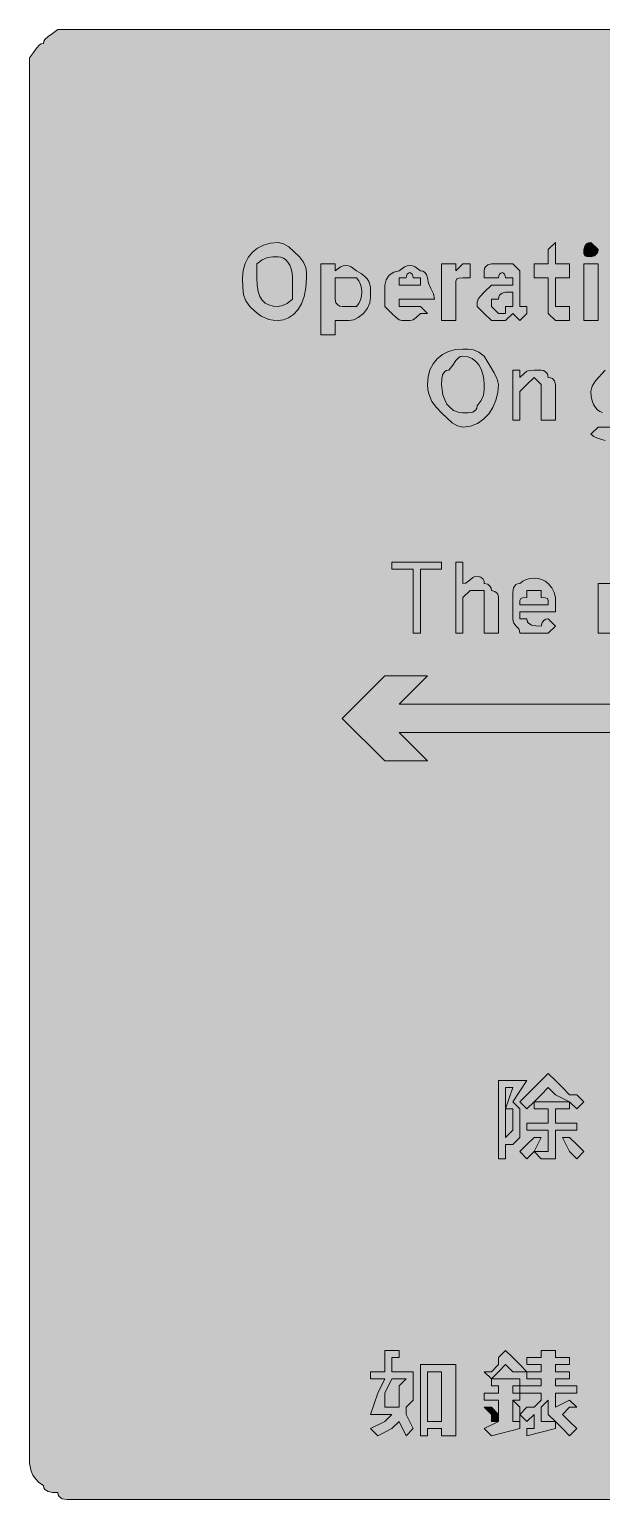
# Model space of a CAD drawing. Header units: metres. Extents: x 9 to 558, y 12 to 260.
# Drawn here: x 9.2 to 105.8, y 11.5 to 259.9 of the extents above; entities that cross this region are included whole.
import ezdxf

# ---------------------------------------------------------------- set-up
doc = ezdxf.new("R2010")
doc.units = ezdxf.units.M
for name, color, linetype, true_color in [('FILL_BLUE_0000FF', 7, 'Continuous', 0x0000ff), ('FILL_WHITE_FFFFFF', 7, 'Continuous', 0xffffff), ('STROKE_WHITE_FFFFFF', 7, 'Continuous', 0xffffff)]:
    doc.layers.add(name, color=color, linetype=linetype, true_color=true_color)

msp = doc.modelspace()

# ---------------------------------------------------------------- hatches: boundary and pattern name
at = {"layer": 'FILL_BLUE_0000FF', "true_color": 0x0000ff}
h = msp.add_hatch(color=7, dxfattribs=at)
h.dxf.hatch_style = 1
h.paths.add_polyline_path([(551.26, 259.87), (552.02, 259.71), (553.41, 259.17), (556.41, 257.52), (556.81, 257.02), (557.1, 256.43), (557.46, 255.12), (557.61, 252.72), (557.61, 18.72), (557.61, 16.32), (557.56, 15.92), (557.42, 15.61), (557.01, 15.12), (556.6, 14.63), (556.46, 14.32), (556.41, 13.92), (553.41, 12.27), (552.02, 11.73), (551.26, 11.57), (550.41, 11.52), (16.41, 11.52), (15.53, 11.54), (14.76, 11.67), (14.22, 12.03), (14.06, 12.32), (14.01, 12.72), (13.13, 12.74), (12.36, 12.87), (11.82, 13.23), (11.66, 13.52), (11.61, 13.92), (10.82, 14.42), (10.22, 15.01), (9.8, 15.65), (9.51, 16.32), (9.25, 17.63), (9.21, 18.72), (9.21, 252.72), (9.21, 255.12), (9.92, 256), (10.41, 256.77), (10.9, 257.31), (11.21, 257.47), (11.61, 257.52), (11.66, 257.92), (11.82, 258.23), (12.36, 258.72), (13.13, 259.21), (14.01, 259.92), (16.41, 259.92), (550.41, 259.92), (551.26, 259.87)])
at = {"layer": 'FILL_WHITE_FFFFFF', "true_color": 0xffffff}
h = msp.add_hatch(color=7, dxfattribs=at)
h.dxf.hatch_style = 1
h.paths.add_polyline_path([(53.01, 223.17), (54.81, 221.52), (55.5, 220.62), (55.86, 219.72), (55.99, 218.82), (56.01, 217.92), (55.9, 216.23), (55.6, 214.77), (55.12, 213.53), (54.51, 212.52), (53.78, 211.73), (52.97, 211.17), (52.11, 210.83), (51.21, 210.72), (50.36, 210.77), (49.62, 210.93), (48.36, 211.47), (47.33, 212.24), (46.41, 213.12), (45.72, 214.04), (45.36, 215.07), (45.23, 216.33), (45.21, 217.92), (45.32, 219.21), (45.64, 220.38), (46.16, 221.4), (46.86, 222.27), (47.73, 222.97), (48.75, 223.49), (49.92, 223.81), (51.21, 223.92), (52.11, 223.71), (53.01, 223.17)])
h.paths.add_polyline_path([(49.41, 221.37), (48.51, 221.01), (47.61, 220.32), (47.61, 217.92), (47.67, 216.68), (47.83, 215.65), (48.12, 214.82), (48.51, 214.17), (49.02, 213.69), (49.63, 213.36), (50.37, 213.18), (51.21, 213.12), (51.96, 213.27), (52.73, 213.63), (53.61, 214.32), (53.61, 217.92), (53.56, 218.76), (53.4, 219.49), (53.17, 220.11), (52.86, 220.62), (52.5, 221.01), (52.09, 221.29), (51.66, 221.46), (51.21, 221.52), (50.31, 221.5), (49.41, 221.37)], flags=16)
h = msp.add_hatch(color=7, dxfattribs=at)
h.dxf.hatch_style = 1
h.paths.add_polyline_path([(99.21, 213.12), (100.41, 213.12), (100.41, 210.72), (98.01, 210.72), (96.81, 211.92), (96.81, 213.12), (96.81, 217.92), (94.41, 217.92), (94.41, 220.32), (96.81, 220.32), (96.81, 222.72), (98.01, 223.92), (98.01, 220.32), (100.41, 220.32), (100.41, 217.92), (98.01, 217.92), (98.01, 213.12), (99.21, 213.12)])
h = msp.add_hatch(color=7, dxfattribs=at)
h.dxf.hatch_style = 1
h.paths.add_polyline_path([(105.16, 222.32), (105.02, 222.03), (104.61, 221.67), (104.01, 221.52), (103.32, 221.54), (102.96, 221.67), (102.83, 222.03), (102.81, 222.72), (102.96, 223.32), (103.32, 223.73), (103.61, 223.87), (104.01, 223.92), (105.21, 222.72), (105.16, 222.32)])
h = msp.add_hatch(color=7, dxfattribs=at)
h.dxf.hatch_style = 1
h.paths.add_polyline_path([(62.61, 220.02), (63.06, 219.96), (63.51, 219.79), (64.41, 219.12), (65.2, 218.67), (65.8, 218.22), (66.22, 217.77), (66.51, 217.32), (66.77, 216.42), (66.81, 215.52), (66.79, 214.62), (66.66, 213.72), (66.3, 212.82), (65.61, 211.92), (64.73, 211.23), (63.96, 210.87), (63.21, 210.72), (62.01, 210.72), (60.81, 210.72), (60.81, 208.32), (58.41, 208.32), (58.41, 220.32), (60.81, 220.32), (60.81, 219.12), (61.71, 219.79), (62.16, 219.96), (62.61, 220.02)])
h.paths.add_polyline_path([(60.81, 214.32), (60.96, 213.72), (61.32, 213.31), (61.61, 213.17), (62.01, 213.12), (63.21, 213.12), (64.41, 213.12), (64.8, 213.62), (65.08, 214.21), (65.25, 214.85), (65.31, 215.52), (65.25, 216.19), (65.08, 216.83), (64.8, 217.42), (64.41, 217.92), (63.21, 217.92), (60.81, 217.92), (60.81, 216.72), (60.81, 214.32)], flags=16)
h = msp.add_hatch(color=7, dxfattribs=at)
h.dxf.hatch_style = 1
h.paths.add_polyline_path([(71.61, 210.87), (71.12, 211.23), (70.41, 211.92), (69.21, 213.12), (69.21, 216.72), (69.42, 217.6), (69.96, 218.37), (70.73, 218.91), (71.61, 219.12), (72.51, 219.79), (72.96, 219.96), (73.41, 220.02), (73.86, 219.96), (74.31, 219.79), (75.21, 219.12), (75.61, 219.07), (75.9, 218.93), (76.26, 218.52), (76.41, 217.92), (76.6, 217.02), (77.01, 216.12), (77.42, 215.22), (77.61, 214.32), (71.61, 214.32), (71.61, 213.12), (74.01, 213.12), (75.21, 213.12), (76.41, 211.92), (75.21, 211.92), (74.5, 211.23), (74.01, 210.87), (73.52, 210.74), (72.81, 210.72), (72.1, 210.74), (71.61, 210.87)])
h.paths.add_polyline_path([(75.21, 217.92), (74.01, 217.92), (73.96, 218.31), (73.82, 218.59), (73.63, 218.76), (73.41, 218.82), (73.19, 218.76), (73, 218.59), (72.86, 218.31), (72.81, 217.92), (71.61, 217.92), (71.61, 216.72), (75.21, 216.72), (75.21, 217.92)], flags=16)
h = msp.add_hatch(color=7, dxfattribs=at)
h.dxf.hatch_style = 1
h.paths.add_polyline_path([(82.41, 220.32), (83.61, 220.32), (83.61, 217.92), (82.41, 217.92), (81.72, 217.9), (81.36, 217.77), (81.23, 217.41), (81.21, 216.72), (81.21, 210.72), (78.81, 210.72), (78.81, 220.32), (81.21, 220.32), (81.21, 219.12), (82.41, 220.32)])
h = msp.add_hatch(color=7, dxfattribs=at)
h.dxf.hatch_style = 1
h.paths.add_polyline_path([(86.01, 211.92), (84.81, 213.12), (84.83, 213.83), (84.96, 214.32), (85.32, 214.81), (86.01, 215.52), (87.21, 216.72), (88.41, 216.72), (89.61, 216.72), (90.81, 216.72), (90.81, 217.92), (89.61, 217.92), (89.56, 218.31), (89.42, 218.59), (89.23, 218.76), (89.01, 218.82), (88.79, 218.76), (88.6, 218.59), (88.46, 218.31), (88.41, 217.92), (87.21, 217.92), (86.01, 217.92), (86.01, 219.12), (86.06, 219.52), (86.2, 219.81), (86.61, 220.17), (87.21, 220.32), (88.41, 220.32), (90.81, 220.32), (92.01, 219.12), (92.01, 217.92), (92.01, 215.52), (92.01, 213.12), (93.21, 213.12), (93.21, 211.92), (92.01, 210.72), (90.81, 211.92), (89.61, 210.72), (88.41, 210.72), (87.21, 210.72), (86.01, 211.92)])
h.paths.add_polyline_path([(89.61, 213.12), (90.81, 213.12), (90.81, 215.52), (89.61, 215.52), (89.01, 215.37), (88.6, 215.01), (88.46, 214.72), (88.41, 214.32), (87.21, 214.32), (87.21, 213.12), (88.41, 211.92), (89.61, 211.92), (89.61, 213.12)], flags=16)
h = msp.add_hatch(color=7, dxfattribs=at)
h.dxf.hatch_style = 1
h.paths.add_polyline_path([(102.81, 210.72), (102.81, 220.32), (105.21, 220.32), (105.21, 210.72), (102.81, 210.72)])
h = msp.add_hatch(color=7, dxfattribs=at)
h.dxf.hatch_style = 1
h.paths.add_polyline_path([(84.21, 205.77), (85.11, 205.41), (86.01, 204.72), (87.66, 201.87), (88.2, 200.84), (88.41, 199.92), (88.3, 198.58), (87.98, 197.28), (87.46, 196.06), (86.76, 194.97), (85.89, 194.05), (84.87, 193.34), (83.7, 192.88), (82.41, 192.72), (81.51, 192.93), (80.61, 193.47), (78.81, 195.12), (77.93, 196.04), (77.16, 197.07), (76.62, 198.33), (76.46, 199.07), (76.41, 199.92), (76.52, 201.21), (76.84, 202.38), (77.36, 203.4), (78.06, 204.27), (78.93, 204.97), (79.95, 205.49), (81.12, 205.81), (82.41, 205.92), (83.31, 205.9), (84.21, 205.77)])
h.paths.add_polyline_path([(81.7, 204.51), (81.21, 203.97), (80.72, 203.2), (80.01, 202.32), (79.61, 202.27), (79.32, 202.11), (78.96, 201.57), (78.83, 200.8), (78.81, 199.92), (78.87, 199.02), (79.03, 198.16), (79.32, 197.35), (79.71, 196.62), (80.22, 196.01), (80.83, 195.53), (81.57, 195.23), (82.41, 195.12), (83.29, 195.14), (84.06, 195.27), (84.6, 195.63), (84.76, 195.92), (84.81, 196.32), (85.5, 197.22), (85.86, 198.12), (85.99, 199.02), (86.01, 199.92), (85.95, 200.82), (85.78, 201.68), (85.5, 202.49), (85.11, 203.22), (84.6, 203.83), (83.98, 204.31), (83.25, 204.61), (82.41, 204.72), (82.01, 204.67), (81.7, 204.51)], flags=16)
h = msp.add_hatch(color=7, dxfattribs=at)
h.dxf.hatch_style = 1
h.paths.add_polyline_path([(93.21, 199.92), (92.01, 198.72), (92.01, 193.92), (90.81, 193.92), (90.81, 202.32), (92.01, 202.32), (92.01, 201.12), (92.72, 201.81), (93.21, 202.17), (93.7, 202.3), (94.41, 202.32), (95.61, 202.32), (96.01, 202.27), (96.3, 202.13), (96.66, 201.72), (96.81, 201.12), (97.21, 201.07), (97.5, 200.93), (97.86, 200.52), (98.01, 199.92), (98.01, 193.92), (95.61, 193.92), (95.61, 198.72), (95.61, 199.92), (94.41, 201.12), (93.21, 199.92)])
h = msp.add_hatch(color=7, dxfattribs=at)
h.dxf.hatch_style = 1
h.paths.add_polyline_path([(111.21, 192.72), (111, 191.84), (110.46, 191.07), (109.69, 190.53), (108.81, 190.32), (106.41, 190.47), (105.1, 190.83), (104.51, 191.12), (104.01, 191.52), (105.21, 192.72), (107.61, 192.72), (110.01, 192.72), (110.01, 193.92), (107.61, 193.92), (106.41, 195.12), (105.96, 195.18), (105.53, 195.34), (105.12, 195.63), (104.76, 196.02), (104.45, 196.53), (104.22, 197.14), (104.06, 197.88), (104.01, 198.72), (104.22, 199.62), (104.76, 200.52), (106.41, 202.32), (107.61, 202.32), (108.81, 202.32), (110.01, 202.32), (112.41, 202.32), (112.41, 192.72), (111.21, 192.72)])
h.paths.add_polyline_path([(106.92, 199.9), (106.56, 199.77), (106.43, 199.41), (106.41, 198.72), (106.46, 197.93), (106.6, 197.33), (107.01, 196.62), (107.42, 196.36), (107.61, 196.32), (107.98, 196.36), (108.81, 196.62), (109.25, 196.91), (109.63, 197.33), (109.91, 197.93), (110.01, 198.72), (109.91, 199.51), (109.63, 200.11), (109.25, 200.53), (108.81, 200.82), (107.98, 201.08), (107.61, 201.12), (107.61, 199.92), (106.92, 199.9)], flags=16)
h = msp.add_hatch(color=7, dxfattribs=at)
h.dxf.hatch_style = 1
h.paths.add_polyline_path([(78.81, 168.72), (75.21, 168.72), (75.21, 157.92), (74.01, 157.92), (74.01, 168.72), (70.41, 168.72), (70.41, 169.92), (78.81, 169.92), (78.81, 168.72)])
h = msp.add_hatch(color=7, dxfattribs=at)
h.dxf.hatch_style = 1
h.paths.add_polyline_path([(86.01, 165.12), (84.81, 165.12), (83.61, 165.12), (82.41, 163.92), (82.41, 157.92), (81.21, 157.92), (81.21, 169.92), (82.41, 169.92), (82.41, 166.32), (82.81, 166.37), (83.12, 166.51), (83.61, 166.92), (84.1, 167.33), (84.41, 167.47), (84.81, 167.52), (85.41, 167.37), (85.82, 167.01), (85.96, 166.72), (86.01, 166.32), (86.61, 166.17), (87.02, 165.81), (87.16, 165.52), (87.21, 165.12), (87.81, 164.97), (88.22, 164.61), (88.36, 164.32), (88.41, 163.92), (88.41, 157.92), (86.01, 157.92), (86.01, 163.92), (86.01, 165.12)])
h = msp.add_hatch(color=7, dxfattribs=at)
h.dxf.hatch_style = 1
h.paths.add_polyline_path([(91.96, 158.32), (91.82, 158.63), (91.41, 159.12), (91, 159.61), (90.86, 159.92), (90.81, 160.32), (90.81, 163.92), (90.83, 164.8), (90.96, 165.57), (91.32, 166.11), (91.61, 166.27), (92.01, 166.32), (92.51, 166.71), (93.1, 166.99), (93.74, 167.16), (94.41, 167.22), (95.08, 167.16), (95.72, 166.99), (96.31, 166.71), (96.81, 166.32), (97.41, 165.57), (97.82, 164.8), (98.01, 163.92), (98.01, 161.52), (92.01, 161.52), (92.01, 160.32), (93.21, 160.32), (93.26, 159.92), (93.42, 159.63), (93.96, 159.27), (94.73, 159.14), (95.61, 159.12), (95.76, 159.72), (96.12, 160.13), (96.41, 160.27), (96.81, 160.32), (98.01, 159.12), (96.81, 157.92), (93.21, 157.92), (92.01, 157.92), (91.96, 158.32)])
h.paths.add_polyline_path([(96.79, 163.41), (96.66, 163.77), (96.3, 163.9), (95.61, 163.92), (95.61, 165.12), (93.21, 165.12), (93.21, 163.92), (92.52, 163.9), (92.16, 163.77), (92.03, 163.41), (92.01, 162.72), (96.81, 162.72), (96.79, 163.41)], flags=16)
h = msp.add_hatch(color=7, dxfattribs=at)
h.dxf.hatch_style = 1
h.paths.add_polyline_path([(108.81, 167.52), (109.69, 167.33), (110.46, 166.92), (111.21, 166.32), (112.41, 166.32), (113.61, 167.52), (114.36, 166.92), (115.13, 166.51), (116.01, 166.32), (117.21, 165.12), (117.21, 163.92), (117.21, 157.92), (114.81, 157.92), (114.81, 163.92), (114.81, 165.12), (113.61, 165.12), (112.41, 165.12), (112.41, 163.92), (112.41, 157.92), (110.01, 157.92), (110.01, 163.92), (110.01, 165.12), (108.81, 165.12), (107.61, 165.12), (107.61, 163.92), (107.61, 157.92), (105.21, 157.92), (105.21, 166.32), (107.61, 166.32), (108.81, 167.52)])
h = msp.add_hatch(color=7, dxfattribs=at)
h.dxf.hatch_style = 1
h.paths.add_polyline_path([(76.41, 136.32), (69.21, 136.32), (62.01, 143.52), (69.21, 150.72), (76.41, 150.72), (71.61, 145.92), (504.81, 145.92), (504.81, 141.12), (71.61, 141.12), (76.41, 136.32)])
h = msp.add_hatch(color=7, dxfattribs=at)
h.dxf.hatch_style = 1
h.paths.add_polyline_path([(88.41, 82.32), (92.01, 82.32), (93.21, 82.32), (90.81, 78.72), (92.01, 77.52), (92.01, 76.32), (92.01, 75.12), (92.01, 73.92), (92.01, 72.72), (90.81, 71.52), (89.61, 71.52), (89.61, 69.12), (88.41, 69.12), (88.41, 82.32)])
h.paths.add_polyline_path([(90.81, 73.92), (90.81, 75.12), (90.81, 76.32), (90.81, 77.52), (89.61, 77.52), (89.61, 72.72), (90.81, 73.92)], flags=16)
h.paths.add_polyline_path([(90.81, 81.12), (89.61, 81.12), (89.61, 77.52), (90.81, 81.12)], flags=16)
h = msp.add_hatch(color=7, dxfattribs=at)
h.dxf.hatch_style = 1
h.paths.add_polyline_path([(92.01, 78.72), (93.21, 79.92), (94.41, 81.12), (95.61, 82.32), (96.81, 83.52), (98.01, 82.32), (99.21, 81.12), (100.41, 79.92), (101.61, 79.92), (102.81, 78.72), (101.61, 77.52), (100.41, 78.72), (98.01, 79.92), (96.81, 81.12), (95.61, 79.92), (94.41, 78.72), (93.21, 77.52), (92.01, 78.72)])
h = msp.add_hatch(color=7, dxfattribs=at)
h.dxf.hatch_style = 1
h.paths.add_polyline_path([(98.01, 77.52), (98.01, 75.12), (101.61, 75.12), (101.61, 73.92), (98.01, 73.92), (98.01, 71.52), (98.01, 70.32), (98.01, 69.12), (96.81, 69.12), (95.61, 69.12), (94.41, 70.32), (95.61, 70.32), (96.81, 70.32), (96.81, 71.52), (96.81, 73.92), (93.21, 73.92), (93.21, 75.12), (96.81, 75.12), (96.81, 77.52), (94.41, 77.52), (94.41, 78.72), (100.41, 78.72), (100.41, 77.52), (98.01, 77.52)])
h = msp.add_hatch(color=7, dxfattribs=at)
h.dxf.hatch_style = 1
h.paths.add_polyline_path([(94.41, 70.32), (93.21, 69.12), (92.01, 70.32), (93.21, 71.52), (94.41, 72.72), (95.61, 72.72), (94.41, 70.32)])
h = msp.add_hatch(color=7, dxfattribs=at)
h.dxf.hatch_style = 1
h.paths.add_polyline_path([(101.61, 71.52), (102.81, 70.32), (101.61, 69.12), (100.41, 70.32), (99.21, 72.72), (100.41, 72.72), (101.61, 71.52)])
h = msp.add_hatch(color=7, dxfattribs=at)
h.dxf.hatch_style = 1
h.paths.add_polyline_path([(69.21, 33.12), (69.21, 36.72), (70.41, 36.72), (71.61, 36.72), (71.61, 35.52), (70.41, 35.52), (70.41, 34.32), (70.41, 33.12), (74.01, 33.12), (74.01, 31.92), (74.01, 30.72), (74.01, 28.32), (72.81, 27.12), (72.81, 25.92), (74.01, 23.52), (72.81, 22.32), (71.61, 24.72), (70.41, 23.52), (68.01, 22.32), (66.81, 23.52), (69.21, 24.72), (70.41, 25.92), (69.21, 25.92), (68.01, 25.92), (66.81, 25.92), (68.01, 29.52), (69.21, 31.92), (66.81, 31.92), (66.81, 33.12), (69.21, 33.12)])
h.paths.add_polyline_path([(69.21, 27.12), (70.41, 27.12), (71.61, 27.12), (71.61, 28.32), (71.61, 30.72), (72.81, 31.92), (70.41, 31.92), (69.21, 29.52), (69.21, 27.12)], flags=16)
h = msp.add_hatch(color=7, dxfattribs=at)
h.dxf.hatch_style = 1
h.paths.add_polyline_path([(88.41, 34.32), (88.41, 35.52), (89.61, 36.72), (90.81, 35.52), (92.01, 34.32), (93.21, 33.12), (92.01, 33.12), (90.81, 33.12), (89.61, 34.32), (88.41, 33.12), (87.21, 31.92), (86.01, 33.12), (87.21, 33.12), (88.41, 34.32)])
h = msp.add_hatch(color=7, dxfattribs=at)
h.dxf.hatch_style = 1
h.paths.add_polyline_path([(93.21, 22.32), (93.21, 23.52), (94.41, 23.52), (94.41, 25.92), (93.21, 24.72), (92.01, 25.92), (93.21, 27.12), (94.41, 27.12), (95.61, 28.32), (95.61, 29.52), (92.01, 29.52), (92.01, 30.72), (95.61, 30.72), (95.61, 31.92), (93.21, 31.92), (93.21, 33.12), (95.61, 33.12), (95.61, 34.32), (93.21, 34.32), (93.21, 35.52), (95.61, 35.52), (95.61, 36.72), (98.01, 36.72), (98.01, 35.52), (100.41, 35.52), (100.41, 34.32), (98.01, 34.32), (98.01, 33.12), (100.41, 33.12), (100.41, 31.92), (98.01, 31.92), (98.01, 30.72), (101.61, 30.72), (101.61, 29.52), (98.01, 29.52), (98.01, 28.32), (98.01, 27.12), (100.41, 28.32), (101.61, 27.12), (100.41, 27.12), (99.21, 25.92), (100.41, 24.72), (101.61, 23.52), (100.41, 22.32), (99.21, 23.52), (98.01, 24.72), (98.01, 23.52), (93.21, 22.32)])
h.paths.add_polyline_path([(96.81, 25.92), (96.81, 28.32), (95.61, 27.12), (95.61, 24.72), (98.01, 24.72), (96.81, 25.92)], flags=16)
h = msp.add_hatch(color=7, dxfattribs=at)
h.dxf.hatch_style = 1
h.paths.add_polyline_path([(81.21, 34.32), (81.21, 22.32), (78.81, 22.32), (78.81, 23.52), (76.41, 23.52), (76.41, 22.32), (75.21, 22.32), (75.21, 34.32), (81.21, 34.32)])
h.paths.add_polyline_path([(78.81, 33.12), (76.41, 33.12), (76.41, 24.72), (78.81, 24.72), (78.81, 33.12)], flags=16)
h = msp.add_hatch(color=7, dxfattribs=at)
h.dxf.hatch_style = 1
h.paths.add_polyline_path([(90.81, 30.72), (90.81, 29.52), (92.01, 29.52), (92.01, 28.32), (90.81, 28.32), (90.81, 24.72), (92.01, 24.72), (92.01, 23.52), (87.21, 22.32), (86.01, 23.52), (88.41, 24.72), (88.41, 28.32), (86.01, 28.32), (86.01, 29.52), (88.41, 29.52), (88.41, 30.72), (87.21, 30.72), (87.21, 31.92), (92.01, 31.92), (92.01, 30.72), (90.81, 30.72)])
h = msp.add_hatch(color=7, dxfattribs=at)
h.dxf.hatch_style = 1
h.paths.add_polyline_path([(90.81, 24.72), (90.81, 28.32), (92.01, 27.12), (92.01, 24.72), (90.81, 24.72)])
h = msp.add_hatch(color=7, dxfattribs=at)
h.dxf.hatch_style = 1
h.paths.add_polyline_path([(88.41, 25.92), (88.41, 24.72), (87.21, 24.72), (87.21, 25.92), (86.01, 27.12), (87.21, 27.12), (88.41, 25.92)])

# ---------------------------------------------------------------- linework, layer by layer
at = {"layer": 'FILL_BLUE_0000FF', "lineweight": 0, "true_color": 0x0000ff}
msp.add_lwpolyline([(550.41, 11.52), (16.41, 11.52), (15.53, 11.54), (14.76, 11.67), (14.22, 12.03), (14.06, 12.32), (14.01, 12.72), (13.13, 12.74), (12.36, 12.87), (11.82, 13.23), (11.66, 13.52), (11.61, 13.92), (10.82, 14.42), (10.22, 15.01), (9.8, 15.65), (9.51, 16.32), (9.25, 17.63), (9.21, 18.72), (9.21, 252.72), (9.21, 255.12), (9.92, 256), (10.41, 256.77), (10.9, 257.31), (11.21, 257.47), (11.61, 257.52), (11.66, 257.92), (11.82, 258.23), (12.36, 258.72), (13.13, 259.21), (14.01, 259.92), (16.41, 259.92), (550.41, 259.92)], dxfattribs=at)
at = {"layer": 'FILL_WHITE_FFFFFF', "lineweight": 0, "true_color": 0xffffff}
for points in [[(53.01, 223.17), (54.81, 221.52), (55.5, 220.62), (55.86, 219.72), (55.99, 218.82), (56.01, 217.92), (55.9, 216.23), (55.6, 214.77), (55.12, 213.53), (54.51, 212.52), (53.78, 211.73), (52.97, 211.17), (52.11, 210.83), (51.21, 210.72), (50.36, 210.77), (49.62, 210.93), (48.36, 211.47), (47.33, 212.24), (46.41, 213.12), (45.72, 214.04), (45.36, 215.07), (45.23, 216.33), (45.21, 217.92), (45.32, 219.21), (45.64, 220.38), (46.16, 221.4), (46.86, 222.27), (47.73, 222.97), (48.75, 223.49), (49.92, 223.81), (51.21, 223.92), (52.11, 223.71)], [(99.21, 213.12), (100.41, 213.12), (100.41, 210.72), (98.01, 210.72), (96.81, 211.92), (96.81, 213.12), (96.81, 217.92), (94.41, 217.92), (94.41, 220.32), (96.81, 220.32), (96.81, 222.72), (98.01, 223.92), (98.01, 220.32), (100.41, 220.32), (100.41, 217.92), (98.01, 217.92), (98.01, 213.12)], [(105.16, 222.32), (105.02, 222.03), (104.61, 221.67), (104.01, 221.52), (103.32, 221.54), (102.96, 221.67), (102.83, 222.03), (102.81, 222.72), (102.96, 223.32), (103.32, 223.73), (103.61, 223.87), (104.01, 223.92), (105.21, 222.72)], [(49.41, 221.37), (48.51, 221.01), (47.61, 220.32), (47.61, 217.92), (47.67, 216.68), (47.83, 215.65), (48.12, 214.82), (48.51, 214.17), (49.02, 213.69), (49.63, 213.36), (50.37, 213.18), (51.21, 213.12), (51.96, 213.27), (52.73, 213.63), (53.61, 214.32), (53.61, 217.92), (53.56, 218.76), (53.4, 219.49), (53.17, 220.11), (52.86, 220.62), (52.5, 221.01), (52.09, 221.29), (51.66, 221.46), (51.21, 221.52), (50.31, 221.5)], [(62.61, 220.02), (63.06, 219.96), (63.51, 219.79), (64.41, 219.12), (65.2, 218.67), (65.8, 218.22), (66.22, 217.77), (66.51, 217.32), (66.77, 216.42), (66.81, 215.52), (66.79, 214.62), (66.66, 213.72), (66.3, 212.82), (65.61, 211.92), (64.73, 211.23), (63.96, 210.87), (63.21, 210.72), (62.01, 210.72), (60.81, 210.72), (60.81, 208.32), (58.41, 208.32), (58.41, 220.32), (60.81, 220.32), (60.81, 219.12), (61.71, 219.79), (62.16, 219.96)], [(71.61, 210.87), (71.12, 211.23), (70.41, 211.92), (69.21, 213.12), (69.21, 216.72), (69.42, 217.6), (69.96, 218.37), (70.73, 218.91), (71.61, 219.12), (72.51, 219.79), (72.96, 219.96), (73.41, 220.02), (73.86, 219.96), (74.31, 219.79), (75.21, 219.12), (75.61, 219.07), (75.9, 218.93), (76.26, 218.52), (76.41, 217.92), (76.6, 217.02), (77.01, 216.12), (77.42, 215.22), (77.61, 214.32), (71.61, 214.32), (71.61, 213.12), (74.01, 213.12), (75.21, 213.12), (76.41, 211.92), (75.21, 211.92), (74.5, 211.23), (74.01, 210.87), (73.52, 210.74), (72.81, 210.72), (72.1, 210.74)], [(75.21, 217.92), (74.01, 217.92), (73.96, 218.31), (73.82, 218.59), (73.63, 218.76), (73.41, 218.82), (73.19, 218.76), (73, 218.59), (72.86, 218.31), (72.81, 217.92), (71.61, 217.92), (71.61, 216.72), (75.21, 216.72)], [(82.41, 220.32), (83.61, 220.32), (83.61, 217.92), (82.41, 217.92), (81.72, 217.9), (81.36, 217.77), (81.23, 217.41), (81.21, 216.72), (81.21, 210.72), (78.81, 210.72), (78.81, 220.32), (81.21, 220.32), (81.21, 219.12)], [(86.01, 211.92), (84.81, 213.12), (84.83, 213.83), (84.96, 214.32), (85.32, 214.81), (86.01, 215.52), (87.21, 216.72), (88.41, 216.72), (89.61, 216.72), (90.81, 216.72), (90.81, 217.92), (89.61, 217.92), (89.56, 218.31), (89.42, 218.59), (89.23, 218.76), (89.01, 218.82), (88.79, 218.76), (88.6, 218.59), (88.46, 218.31), (88.41, 217.92), (87.21, 217.92), (86.01, 217.92), (86.01, 219.12), (86.06, 219.52), (86.2, 219.81), (86.61, 220.17), (87.21, 220.32), (88.41, 220.32), (90.81, 220.32), (92.01, 219.12), (92.01, 217.92), (92.01, 215.52), (92.01, 213.12), (93.21, 213.12), (93.21, 211.92), (92.01, 210.72), (90.81, 211.92), (89.61, 210.72), (88.41, 210.72), (87.21, 210.72)], [(102.81, 210.72), (102.81, 220.32), (105.21, 220.32), (105.21, 210.72)], [(60.81, 214.32), (60.96, 213.72), (61.32, 213.31), (61.61, 213.17), (62.01, 213.12), (63.21, 213.12), (64.41, 213.12), (64.8, 213.62), (65.08, 214.21), (65.25, 214.85), (65.31, 215.52), (65.25, 216.19), (65.08, 216.83), (64.8, 217.42), (64.41, 217.92), (63.21, 217.92), (60.81, 217.92), (60.81, 216.72)], [(89.61, 213.12), (90.81, 213.12), (90.81, 215.52), (89.61, 215.52), (89.01, 215.37), (88.6, 215.01), (88.46, 214.72), (88.41, 214.32), (87.21, 214.32), (87.21, 213.12), (88.41, 211.92), (89.61, 211.92)], [(84.21, 205.77), (85.11, 205.41), (86.01, 204.72), (87.66, 201.87), (88.2, 200.84), (88.41, 199.92), (88.3, 198.58), (87.98, 197.28), (87.46, 196.06), (86.76, 194.97), (85.89, 194.05), (84.87, 193.34), (83.7, 192.88), (82.41, 192.72), (81.51, 192.93), (80.61, 193.47), (78.81, 195.12), (77.93, 196.04), (77.16, 197.07), (76.62, 198.33), (76.46, 199.07), (76.41, 199.92), (76.52, 201.21), (76.84, 202.38), (77.36, 203.4), (78.06, 204.27), (78.93, 204.97), (79.95, 205.49), (81.12, 205.81), (82.41, 205.92), (83.31, 205.9)], [(81.7, 204.51), (81.21, 203.97), (80.72, 203.2), (80.01, 202.32), (79.61, 202.27), (79.32, 202.11), (78.96, 201.57), (78.83, 200.8), (78.81, 199.92), (78.87, 199.02), (79.03, 198.16), (79.32, 197.35), (79.71, 196.62), (80.22, 196.01), (80.83, 195.53), (81.57, 195.23), (82.41, 195.12), (83.29, 195.14), (84.06, 195.27), (84.6, 195.63), (84.76, 195.92), (84.81, 196.32), (85.5, 197.22), (85.86, 198.12), (85.99, 199.02), (86.01, 199.92), (85.95, 200.82), (85.78, 201.68), (85.5, 202.49), (85.11, 203.22), (84.6, 203.83), (83.98, 204.31), (83.25, 204.61), (82.41, 204.72), (82.01, 204.67)], [(93.21, 199.92), (92.01, 198.72), (92.01, 193.92), (90.81, 193.92), (90.81, 202.32), (92.01, 202.32), (92.01, 201.12), (92.72, 201.81), (93.21, 202.17), (93.7, 202.3), (94.41, 202.32), (95.61, 202.32), (96.01, 202.27), (96.3, 202.13), (96.66, 201.72), (96.81, 201.12), (97.21, 201.07), (97.5, 200.93), (97.86, 200.52), (98.01, 199.92), (98.01, 193.92), (95.61, 193.92), (95.61, 198.72), (95.61, 199.92), (94.41, 201.12)], [(78.81, 168.72), (75.21, 168.72), (75.21, 157.92), (74.01, 157.92), (74.01, 168.72), (70.41, 168.72), (70.41, 169.92), (78.81, 169.92)], [(86.01, 165.12), (84.81, 165.12), (83.61, 165.12), (82.41, 163.92), (82.41, 157.92), (81.21, 157.92), (81.21, 169.92), (82.41, 169.92), (82.41, 166.32), (82.81, 166.37), (83.12, 166.51), (83.61, 166.92), (84.1, 167.33), (84.41, 167.47), (84.81, 167.52), (85.41, 167.37), (85.82, 167.01), (85.96, 166.72), (86.01, 166.32), (86.61, 166.17), (87.02, 165.81), (87.16, 165.52), (87.21, 165.12), (87.81, 164.97), (88.22, 164.61), (88.36, 164.32), (88.41, 163.92), (88.41, 157.92), (86.01, 157.92), (86.01, 163.92)], [(91.96, 158.32), (91.82, 158.63), (91.41, 159.12), (91, 159.61), (90.86, 159.92), (90.81, 160.32), (90.81, 163.92), (90.83, 164.8), (90.96, 165.57), (91.32, 166.11), (91.61, 166.27), (92.01, 166.32), (92.51, 166.71), (93.1, 166.99), (93.74, 167.16), (94.41, 167.22), (95.08, 167.16), (95.72, 166.99), (96.31, 166.71), (96.81, 166.32), (97.41, 165.57), (97.82, 164.8), (98.01, 163.92), (98.01, 161.52), (92.01, 161.52), (92.01, 160.32), (93.21, 160.32), (93.26, 159.92), (93.42, 159.63), (93.96, 159.27), (94.73, 159.14), (95.61, 159.12), (95.76, 159.72), (96.12, 160.13), (96.41, 160.27), (96.81, 160.32), (98.01, 159.12), (96.81, 157.92), (93.21, 157.92), (92.01, 157.92)], [(96.79, 163.41), (96.66, 163.77), (96.3, 163.9), (95.61, 163.92), (95.61, 165.12), (93.21, 165.12), (93.21, 163.92), (92.52, 163.9), (92.16, 163.77), (92.03, 163.41), (92.01, 162.72), (96.81, 162.72)], [(76.41, 136.32), (69.21, 136.32), (62.01, 143.52), (69.21, 150.72), (76.41, 150.72), (71.61, 145.92), (504.81, 145.92), (504.81, 141.12), (71.61, 141.12)], [(88.41, 82.32), (92.01, 82.32), (93.21, 82.32), (90.81, 78.72), (92.01, 77.52), (92.01, 76.32), (92.01, 75.12), (92.01, 73.92), (92.01, 72.72), (90.81, 71.52), (89.61, 71.52), (89.61, 69.12), (88.41, 69.12)], [(92.01, 78.72), (93.21, 79.92), (94.41, 81.12), (95.61, 82.32), (96.81, 83.52), (98.01, 82.32), (99.21, 81.12), (100.41, 79.92), (101.61, 79.92), (102.81, 78.72), (101.61, 77.52), (100.41, 78.72), (98.01, 79.92), (96.81, 81.12), (95.61, 79.92), (94.41, 78.72), (93.21, 77.52)], [(90.81, 81.12), (89.61, 81.12), (89.61, 77.52)], [(90.81, 73.92), (90.81, 75.12), (90.81, 76.32), (90.81, 77.52), (89.61, 77.52), (89.61, 72.72)], [(98.01, 77.52), (98.01, 75.12), (101.61, 75.12), (101.61, 73.92), (98.01, 73.92), (98.01, 71.52), (98.01, 70.32), (98.01, 69.12), (96.81, 69.12), (95.61, 69.12), (94.41, 70.32), (95.61, 70.32), (96.81, 70.32), (96.81, 71.52), (96.81, 73.92), (93.21, 73.92), (93.21, 75.12), (96.81, 75.12), (96.81, 77.52), (94.41, 77.52), (94.41, 78.72), (100.41, 78.72), (100.41, 77.52)], [(94.41, 70.32), (93.21, 69.12), (92.01, 70.32), (93.21, 71.52), (94.41, 72.72), (95.61, 72.72)], [(101.61, 71.52), (102.81, 70.32), (101.61, 69.12), (100.41, 70.32), (99.21, 72.72), (100.41, 72.72)], [(69.21, 33.12), (69.21, 36.72), (70.41, 36.72), (71.61, 36.72), (71.61, 35.52), (70.41, 35.52), (70.41, 34.32), (70.41, 33.12), (74.01, 33.12), (74.01, 31.92), (74.01, 30.72), (74.01, 28.32), (72.81, 27.12), (72.81, 25.92), (74.01, 23.52), (72.81, 22.32), (71.61, 24.72), (70.41, 23.52), (68.01, 22.32), (66.81, 23.52), (69.21, 24.72), (70.41, 25.92), (69.21, 25.92), (68.01, 25.92), (66.81, 25.92), (68.01, 29.52), (69.21, 31.92), (66.81, 31.92), (66.81, 33.12)], [(88.41, 34.32), (88.41, 35.52), (89.61, 36.72), (90.81, 35.52), (92.01, 34.32), (93.21, 33.12), (92.01, 33.12), (90.81, 33.12), (89.61, 34.32), (88.41, 33.12), (87.21, 31.92), (86.01, 33.12), (87.21, 33.12)], [(93.21, 22.32), (93.21, 23.52), (94.41, 23.52), (94.41, 25.92), (93.21, 24.72), (92.01, 25.92), (93.21, 27.12), (94.41, 27.12), (95.61, 28.32), (95.61, 29.52), (92.01, 29.52), (92.01, 30.72), (95.61, 30.72), (95.61, 31.92), (93.21, 31.92), (93.21, 33.12), (95.61, 33.12), (95.61, 34.32), (93.21, 34.32), (93.21, 35.52), (95.61, 35.52), (95.61, 36.72), (98.01, 36.72), (98.01, 35.52), (100.41, 35.52), (100.41, 34.32), (98.01, 34.32), (98.01, 33.12), (100.41, 33.12), (100.41, 31.92), (98.01, 31.92), (98.01, 30.72), (101.61, 30.72), (101.61, 29.52), (98.01, 29.52), (98.01, 28.32), (98.01, 27.12), (100.41, 28.32), (101.61, 27.12), (100.41, 27.12), (99.21, 25.92), (100.41, 24.72), (101.61, 23.52), (100.41, 22.32), (99.21, 23.52), (98.01, 24.72), (98.01, 23.52)], [(81.21, 34.32), (81.21, 22.32), (78.81, 22.32), (78.81, 23.52), (76.41, 23.52), (76.41, 22.32), (75.21, 22.32), (75.21, 34.32)], [(78.81, 33.12), (76.41, 33.12), (76.41, 24.72), (78.81, 24.72)], [(69.21, 27.12), (70.41, 27.12), (71.61, 27.12), (71.61, 28.32), (71.61, 30.72), (72.81, 31.92), (70.41, 31.92), (69.21, 29.52)], [(90.81, 30.72), (90.81, 29.52), (92.01, 29.52), (92.01, 28.32), (90.81, 28.32), (90.81, 24.72), (92.01, 24.72), (92.01, 23.52), (87.21, 22.32), (86.01, 23.52), (88.41, 24.72), (88.41, 28.32), (86.01, 28.32), (86.01, 29.52), (88.41, 29.52), (88.41, 30.72), (87.21, 30.72), (87.21, 31.92), (92.01, 31.92), (92.01, 30.72)], [(90.81, 24.72), (90.81, 28.32), (92.01, 27.12), (92.01, 24.72)], [(96.81, 25.92), (96.81, 28.32), (95.61, 27.12), (95.61, 24.72), (98.01, 24.72)], [(88.41, 25.92), (88.41, 24.72), (87.21, 24.72), (87.21, 25.92), (86.01, 27.12), (87.21, 27.12)]]:
    msp.add_lwpolyline(points, close=True, dxfattribs=at)
for points in [[(105.96, 195.18), (105.53, 195.34), (105.12, 195.63), (104.76, 196.02), (104.45, 196.53), (104.22, 197.14), (104.06, 197.88), (104.01, 198.72), (104.22, 199.62), (104.76, 200.52), (106.41, 202.32)], [(106.41, 190.47), (105.1, 190.83), (104.51, 191.12), (104.01, 191.52), (105.21, 192.72), (107.61, 192.72)], [(107.61, 157.92), (105.21, 157.92), (105.21, 166.32), (107.61, 166.32)]]:
    msp.add_lwpolyline(points, dxfattribs=at)
at = {"layer": 'STROKE_WHITE_FFFFFF', "lineweight": 0, "true_color": 0xffffff}
msp.add_lwpolyline([(60.61, 220.96), (60.61, 220.96)], dxfattribs=at)

doc.saveas('drawing.dxf')
